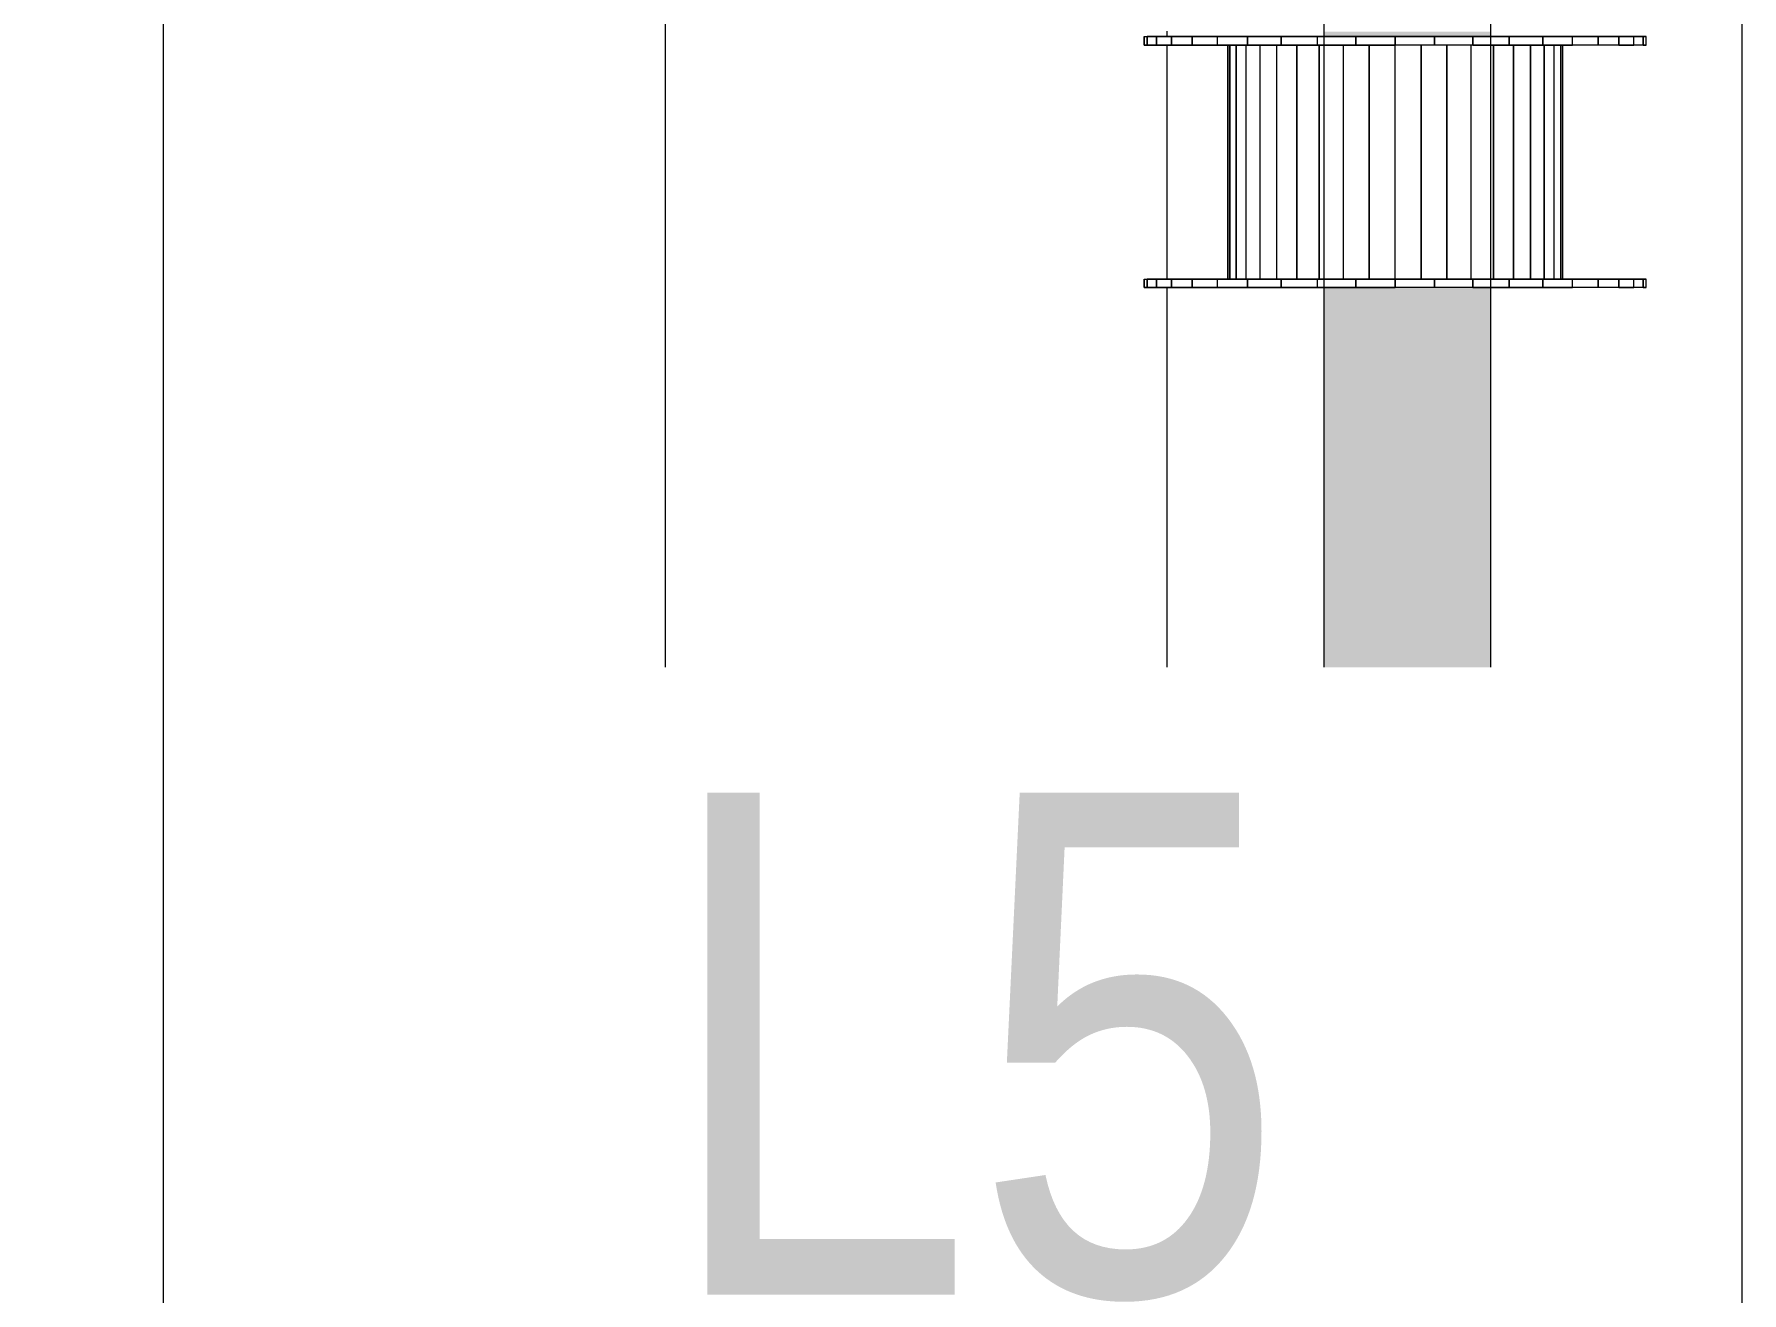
# Model space of a CAD drawing. Header units: centimetres. Extents: x -1762 to 3746, y -261 to 6534.
# Drawn here: x -1446 to -1343.9, y 5644.5 to 5719.7 of the extents above; entities that cross this region are included whole.
import ezdxf

# ---------------------------------------------------------------- set-up
doc = ezdxf.new("R2010")
doc.units = ezdxf.units.CM
doc.linetypes.add('Hidden', pattern=[0.714375, 0.47625, -0.238125])
for name, color, linetype, lineweight in [('A-CLNG-PATT', 7, 'Continuous', 9), ('A-DETL-HDLN', 7, 'Hidden', 9), ('A-WALL', 7, 'Continuous', 9), ('A-WALL-PATT', 7, 'Continuous', 35), ('E-LITE-EQPM', 7, 'Continuous', 9), ('E-LITE-EQPM-IDEN', 7, 'Continuous', 18), ('I-WALL', 7, 'Continuous', 9)]:
    doc.layers.add(name, color=color, linetype=linetype, lineweight=lineweight)
doc.layers.add('G-IMPT', color=7, linetype='Continuous', lineweight=9, true_color=0x007f7f)
doc.styles.add('Arial', font='arial.ttf', dxfattribs={"width": 0.8, "height": 30})

# ---------------------------------------------------------------- blocks, each defined once
blk = doc.blocks.new('PQ_RVR_ARQ-01_ZZ_ZZ_MO_T_A_rvt-1-Planta bodega almacenamiento congelados')
at = {"layer": 'A-CLNG-PATT', "lineweight": 18, "true_color": 0xd4d4d4}
h = blk.add_hatch(dxfattribs=at)
h.set_pattern_fill('FP_7', color=254, style=0, pattern_type=2)
h.set_pattern_definition([(90, (301.69, 3661.417), (-30, 2e-15), [])])
h.paths.add_polyline_path([(-1368.94, 5468.89), (-1368.94, 5603.36), (-1373.94, 5603.36), (-1373.94, 5613.36), (-1368.94, 5613.36), (-1368.94, 5649.28), (-1372.36, 5641.42), (-1382.26, 5641.42), (-1382.26, 5640.42), (-1384.19, 5640.42), (-1384.19, 5641.42), (-1384.63, 5641.42), (-1384.63, 5641.71), (-1372.55, 5641.71), (-1369.24, 5649.34), (-1369.27, 5668.24), (-1372.55, 5675.8), (-1380.01, 5675.8), (-1379.93, 5675.57), (-1376.84, 5675.55), (-1376.46, 5675.07), (-1376.37, 5672.01), (-1376.33, 5672.01), (-1376.22, 5670.51), (-1376.11, 5670.51), (-1376.11, 5669.76), (-1374.18, 5669.76), (-1374.29, 5647.76), (-1376.33, 5647.76), (-1376.43, 5647.36), (-1376.46, 5647.36), (-1376.46, 5642.47), (-1376.96, 5641.97), (-1380.01, 5641.96), (-1380.12, 5641.73), (-1386.44, 5641.73), (-1386.44, 5641.96), (-1409.91, 5641.98), (-1410.28, 5642.47), (-1410.28, 5675.07), (-1409.78, 5675.57), (-1386.44, 5675.57), (-1386.44, 5675.8), (-1384.63, 5675.8), (-1384.63, 5676.1), (-1384.19, 5676.1), (-1384.19, 5677.1), (-1382.26, 5677.1), (-1382.26, 5676.1), (-1372.36, 5676.1), (-1368.94, 5668.24), (-1368.94, 5704.56), (-1379.67, 5704.56), (-1379.67, 5705.06), (-1374.67, 5705.06), (-1374.67, 5719.06), (-1379.67, 5719.06), (-1379.67, 5719.56), (-1368.94, 5719.56), (-1368.94, 5719.86), (-1393.79, 5719.96), (-1394.45, 5720.32), (-1394.86, 5720.8), (-1395.07, 5721.24), (-1395.17, 5721.86), (-1395.07, 5826.48), (-1394.71, 5827.13), (-1394.23, 5827.55), (-1393.73, 5827.78), (-1393.17, 5827.86), (-1368.94, 5827.86), (-1368.94, 5851.59), (-1373.94, 5851.59), (-1373.94, 5861.59), (-1368.94, 5861.59), (-1368.94, 5898.38), (-1399.64, 5898.38), (-1399.64, 5893.38), (-1409.64, 5893.38), (-1409.64, 5898.38), (-1446.03, 5898.38), (-1446.03, 5468.89)])
at = {"layer": 'A-WALL-PATT', "lineweight": 9, "true_color": 0xdddddd}
h = blk.add_hatch(color=254, dxfattribs=at)
h.paths.add_polyline_path([(-1358.94, 5463.89), (-1358.94, 5704.56), (-1368.94, 5704.56), (-1368.94, 5463.89)])
h.paths.add_polyline_path([(-1359.92, 5719.56), (-1358.94, 5719.56), (-1358.94, 5719.86), (-1368.94, 5719.86), (-1368.94, 5719.56), (-1360.04, 5719.56)])
h.paths.add_polyline_path([(-1360.25, 5827.86), (-1358.94, 5827.86), (-1358.94, 5908.38), (-1368.94, 5908.38), (-1368.94, 5827.86), (-1360.95, 5827.86)])
at = {"layer": 'A-WALL', "color": 253, "true_color": 0xaaaaaa}
blk.add_line((-1343.94, 5872.73), (-1343.94, 5473.89), dxfattribs=at)
at = {"layer": 'I-WALL', "color": 253, "lineweight": 18, "true_color": 0xaaaaaa}
for p, q in [((-1368.94, 5908.38), (-1368.94, 5463.89)), ((-1358.94, 5463.89), (-1358.94, 5882.73))]:
    blk.add_line(p, q, dxfattribs=at)
blk = doc.blocks.new('EQ-05-007 - EQ-05-007_dwg_Agrupar_310-1548999-Planta bodega almacenamiento congelados')
at = {"layer": 'A-DETL-HDLN'}
for p, q in [((15.68, 123.3), (15.5, 123.3)), ((15.5, 123.3), (15.68, 123.3)), ((15.5, 123.3), (15.5, 122.8)), ((15.68, 122.8), (15.5, 122.8)), ((15.68, 122.8), (15.5, 122.8)), ((15.68, 123.3), (16.23, 123.3)), ((15.68, 123.3), (15.68, 122.8)), ((15.68, 122.8), (16.23, 122.8)), ((16.23, 123.3), (17.13, 123.3)), ((16.23, 123.3), (16.23, 122.8)), ((16.23, 122.8), (17.13, 122.8)), ((17.13, 123.3), (18.36, 123.3)), ((17.13, 123.3), (17.13, 122.8)), ((17.13, 122.8), (18.36, 122.8)), ((18.36, 123.3), (19.89, 123.3)), ((18.36, 123.3), (18.36, 122.8)), ((18.36, 122.8), (19.89, 122.8)), ((19.89, 123.3), (21.68, 123.3)), ((19.89, 123.3), (19.89, 122.8)), ((19.89, 122.8), (21.68, 122.8)), ((20.5, 108.8), (20.5, 122.8)), ((20.62, 108.8), (20.62, 122.8)), ((20.99, 122.8), (20.99, 108.8)), ((21.59, 122.8), (21.59, 108.8)), ((21.68, 123.3), (23.69, 123.3)), ((21.68, 123.3), (21.68, 122.8)), ((21.68, 122.8), (23.69, 122.8)), ((22.41, 122.8), (22.41, 108.8)), ((23.43, 108.8), (23.43, 122.8)), ((23.69, 123.3), (25.86, 123.3)), ((23.69, 123.3), (23.69, 122.8)), ((23.69, 122.8), (25.86, 122.8)), ((24.62, 122.8), (24.62, 108.8)), ((25.86, 123.3), (28.15, 123.3)), ((25.86, 123.3), (25.86, 122.8)), ((25.86, 122.8), (28.15, 122.8)), ((25.96, 122.8), (25.96, 108.8)), ((27.41, 122.8), (27.41, 108.8)), ((28.15, 123.3), (30.5, 123.3)), ((28.15, 123.3), (28.15, 122.8)), ((28.15, 122.8), (30.5, 122.8)), ((28.94, 122.8), (28.94, 108.8)), ((32.85, 123.3), (30.5, 123.3)), ((30.5, 123.3), (30.5, 122.8)), ((30.5, 122.8), (32.85, 122.8)), ((30.5, 122.8), (30.5, 108.8)), ((32.06, 122.8), (32.06, 108.8)), ((35.14, 123.3), (32.85, 123.3)), ((32.85, 123.3), (32.85, 122.8)), ((32.85, 122.8), (35.14, 122.8)), ((33.59, 122.8), (33.59, 108.8)), ((35.04, 122.8), (35.04, 108.8)), ((37.31, 123.3), (35.14, 123.3)), ((35.14, 123.3), (35.14, 122.8)), ((35.14, 122.8), (37.31, 122.8)), ((36.38, 122.8), (36.38, 108.8)), ((39.32, 123.3), (37.31, 123.3)), ((37.31, 123.3), (37.31, 122.8)), ((37.31, 122.8), (39.32, 122.8)), ((37.57, 122.8), (37.57, 108.8)), ((38.59, 108.8), (38.59, 122.8)), ((41.11, 123.3), (39.32, 123.3)), ((39.32, 123.3), (39.32, 122.8)), ((39.32, 122.8), (41.11, 122.8)), ((39.41, 122.8), (39.41, 108.8)), ((40.01, 122.8), (40.01, 108.8)), ((40.38, 122.8), (40.38, 108.8)), ((40.5, 108.8), (40.5, 122.8)), ((42.64, 123.3), (41.11, 123.3)), ((41.11, 123.3), (41.11, 122.8)), ((41.11, 122.8), (42.64, 122.8)), ((43.87, 123.3), (42.64, 123.3)), ((42.64, 123.3), (42.64, 122.8)), ((42.64, 122.8), (43.87, 122.8)), ((43.87, 123.3), (44.77, 123.3)), ((43.87, 123.3), (43.87, 122.8)), ((43.87, 122.8), (44.77, 122.8)), ((45.32, 123.3), (44.77, 123.3)), ((44.77, 123.3), (44.77, 122.8)), ((44.77, 122.8), (45.32, 122.8)), ((45.5, 123.3), (45.32, 123.3)), ((45.32, 123.3), (45.32, 122.8)), ((45.5, 122.8), (45.32, 122.8)), ((45.5, 123.3), (45.5, 122.8)), ((15.68, 108.8), (15.5, 108.8)), ((15.5, 108.8), (15.68, 108.8)), ((15.5, 108.8), (15.5, 108.3)), ((15.68, 108.3), (15.5, 108.3)), ((15.68, 108.3), (15.5, 108.3)), ((15.68, 108.8), (16.23, 108.8)), ((15.68, 108.8), (15.68, 108.3)), ((15.68, 108.3), (16.23, 108.3)), ((16.23, 108.8), (17.13, 108.8)), ((16.23, 108.8), (16.23, 108.3)), ((16.23, 108.3), (17.13, 108.3)), ((17.13, 108.8), (18.36, 108.8)), ((17.13, 108.8), (17.13, 108.3)), ((17.13, 108.3), (18.36, 108.3)), ((18.36, 108.8), (19.89, 108.8)), ((18.36, 108.8), (18.36, 108.3)), ((18.36, 108.3), (19.89, 108.3)), ((19.89, 108.8), (21.68, 108.8)), ((19.89, 108.8), (19.89, 108.3)), ((19.89, 108.3), (21.68, 108.3)), ((21.68, 108.8), (23.69, 108.8)), ((21.68, 108.8), (21.68, 108.3)), ((21.68, 108.3), (23.69, 108.3)), ((23.69, 108.8), (25.86, 108.8)), ((23.69, 108.8), (23.69, 108.3)), ((23.69, 108.3), (25.86, 108.3)), ((25.86, 108.8), (28.15, 108.8)), ((25.86, 108.8), (25.86, 108.3)), ((25.86, 108.3), (28.15, 108.3)), ((28.15, 108.8), (30.5, 108.8)), ((28.15, 108.8), (28.15, 108.3)), ((28.15, 108.3), (30.5, 108.3)), ((32.85, 108.8), (30.5, 108.8)), ((30.5, 108.8), (30.5, 108.3)), ((30.5, 108.3), (32.85, 108.3)), ((35.14, 108.8), (32.85, 108.8)), ((32.85, 108.8), (32.85, 108.3)), ((32.85, 108.3), (35.14, 108.3)), ((37.31, 108.8), (35.14, 108.8)), ((35.14, 108.8), (35.14, 108.3)), ((35.14, 108.3), (37.31, 108.3)), ((39.32, 108.8), (37.31, 108.8)), ((37.31, 108.8), (37.31, 108.3)), ((37.31, 108.3), (39.32, 108.3)), ((41.11, 108.8), (39.32, 108.8)), ((39.32, 108.8), (39.32, 108.3)), ((39.32, 108.3), (41.11, 108.3)), ((42.64, 108.8), (41.11, 108.8)), ((41.11, 108.8), (41.11, 108.3)), ((41.11, 108.3), (42.64, 108.3)), ((43.87, 108.8), (42.64, 108.8)), ((42.64, 108.8), (42.64, 108.3)), ((42.64, 108.3), (43.87, 108.3)), ((44.77, 108.8), (43.87, 108.8)), ((43.87, 108.8), (43.87, 108.3)), ((43.87, 108.3), (44.77, 108.3)), ((45.32, 108.8), (44.77, 108.8)), ((44.77, 108.8), (44.77, 108.3)), ((44.77, 108.3), (45.32, 108.3)), ((45.5, 108.8), (45.32, 108.8)), ((45.32, 108.8), (45.32, 108.3)), ((45.5, 108.3), (45.32, 108.3)), ((45.5, 108.8), (45.5, 108.3))]:
    blk.add_line(p, q, dxfattribs=at)
at = {"layer": 'G-IMPT'}
for p, q in [((15.68, 123.3), (15.5, 123.3)), ((15.5, 123.3), (15.68, 123.3)), ((15.5, 123.3), (15.5, 122.8)), ((15.5, 123.3), (15.68, 123.3)), ((15.5, 123.3), (15.5, 122.8)), ((15.68, 122.8), (15.5, 122.8)), ((15.68, 122.8), (15.5, 122.8)), ((15.68, 122.8), (15.5, 122.8)), ((15.68, 123.3), (16.23, 123.3)), ((15.68, 123.3), (15.68, 122.8)), ((15.68, 123.3), (16.23, 123.3)), ((15.68, 122.8), (15.68, 123.3)), ((15.68, 123.3), (16.23, 123.3)), ((15.68, 122.8), (16.23, 122.8)), ((16.23, 122.8), (15.68, 122.8)), ((16.23, 122.8), (15.68, 122.8)), ((16.23, 123.3), (17.13, 123.3)), ((16.23, 123.3), (16.23, 122.8)), ((16.23, 123.3), (17.13, 123.3)), ((16.23, 122.8), (17.13, 122.8)), ((17.13, 122.8), (16.23, 122.8)), ((17.13, 123.3), (18.36, 123.3)), ((17.13, 123.3), (17.13, 122.8)), ((17.13, 122.8), (18.36, 122.8)), ((18.36, 123.3), (19.89, 123.3)), ((18.36, 123.3), (18.36, 122.8)), ((18.36, 122.8), (19.89, 122.8)), ((19.89, 123.3), (21.68, 123.3)), ((19.89, 123.3), (19.89, 122.8)), ((19.89, 122.8), (21.68, 122.8)), ((20.5, 108.8), (20.5, 122.8)), ((20.5, 122.8), (20.5, 108.8)), ((20.5, 122.8), (20.5, 108.8)), ((20.62, 108.8), (20.62, 122.8)), ((20.62, 108.8), (20.62, 122.8)), ((20.62, 108.8), (20.62, 122.8)), ((20.99, 122.8), (20.99, 108.8)), ((20.99, 122.8), (20.99, 108.8)), ((20.99, 122.8), (20.99, 108.8)), ((21.59, 122.8), (21.59, 108.8)), ((21.59, 108.8), (21.59, 122.8)), ((21.59, 122.8), (21.59, 108.8)), ((21.68, 123.3), (23.69, 123.3)), ((21.68, 123.3), (21.68, 122.8)), ((21.68, 122.8), (23.69, 122.8)), ((22.41, 122.8), (22.41, 108.8)), ((22.41, 108.8), (22.41, 122.8)), ((22.41, 108.8), (22.41, 122.8)), ((23.43, 108.8), (23.43, 122.8)), ((23.43, 122.8), (23.43, 108.8)), ((23.43, 122.8), (23.43, 108.8)), ((23.69, 123.3), (25.86, 123.3)), ((23.69, 123.3), (23.69, 122.8)), ((23.69, 122.8), (25.86, 122.8)), ((24.62, 122.8), (24.62, 108.8)), ((24.62, 108.8), (24.62, 122.8)), ((24.62, 108.8), (24.62, 122.8)), ((25.86, 123.3), (28.15, 123.3)), ((25.86, 123.3), (25.86, 122.8)), ((25.86, 122.8), (28.15, 122.8)), ((25.96, 122.8), (25.96, 108.8)), ((25.96, 122.8), (25.96, 108.8)), ((25.96, 122.8), (25.96, 108.8)), ((27.41, 122.8), (27.41, 108.8)), ((27.41, 108.8), (27.41, 122.8)), ((27.41, 122.8), (27.41, 108.8)), ((28.15, 123.3), (30.5, 123.3)), ((28.15, 123.3), (28.15, 122.8)), ((28.15, 122.8), (30.5, 122.8)), ((28.94, 122.8), (28.94, 108.8)), ((28.94, 108.8), (28.94, 122.8)), ((28.94, 108.8), (28.94, 122.8)), ((32.85, 123.3), (30.5, 123.3)), ((30.5, 123.3), (30.5, 122.8)), ((30.5, 122.8), (32.85, 122.8)), ((30.5, 122.8), (30.5, 108.8)), ((30.5, 122.8), (30.5, 108.8)), ((30.5, 122.8), (30.5, 108.8)), ((32.06, 122.8), (32.06, 108.8)), ((32.06, 108.8), (32.06, 122.8)), ((32.06, 108.8), (32.06, 122.8)), ((35.14, 123.3), (32.85, 123.3)), ((32.85, 123.3), (32.85, 122.8)), ((32.85, 122.8), (35.14, 122.8)), ((33.59, 122.8), (33.59, 108.8)), ((33.59, 122.8), (33.59, 108.8)), ((33.59, 122.8), (33.59, 108.8)), ((35.04, 122.8), (35.04, 108.8)), ((35.04, 108.8), (35.04, 122.8)), ((35.04, 122.8), (35.04, 108.8)), ((37.31, 123.3), (35.14, 123.3)), ((35.14, 123.3), (35.14, 122.8)), ((35.14, 122.8), (37.31, 122.8)), ((36.38, 122.8), (36.38, 108.8)), ((36.38, 108.8), (36.38, 122.8)), ((36.38, 108.8), (36.38, 122.8)), ((39.32, 123.3), (37.31, 123.3)), ((37.31, 123.3), (37.31, 122.8)), ((37.31, 122.8), (39.32, 122.8)), ((37.57, 122.8), (37.57, 108.8)), ((37.57, 122.8), (37.57, 108.8)), ((37.57, 122.8), (37.57, 108.8)), ((38.59, 108.8), (38.59, 122.8)), ((38.59, 108.8), (38.59, 122.8)), ((38.59, 108.8), (38.59, 122.8)), ((41.11, 123.3), (39.32, 123.3)), ((39.32, 123.3), (39.32, 122.8)), ((39.32, 122.8), (41.11, 122.8)), ((39.41, 122.8), (39.41, 108.8)), ((39.41, 122.8), (39.41, 108.8)), ((39.41, 122.8), (39.41, 108.8)), ((40.01, 122.8), (40.01, 108.8)), ((40.01, 108.8), (40.01, 122.8)), ((40.01, 108.8), (40.01, 122.8)), ((40.38, 122.8), (40.38, 108.8)), ((40.38, 108.8), (40.38, 122.8)), ((40.38, 122.8), (40.38, 108.8)), ((40.5, 108.8), (40.5, 122.8)), ((42.64, 123.3), (41.11, 123.3)), ((41.11, 123.3), (41.11, 122.8)), ((41.11, 122.8), (42.64, 122.8)), ((43.87, 123.3), (42.64, 123.3)), ((42.64, 123.3), (42.64, 122.8)), ((42.64, 122.8), (43.87, 122.8)), ((43.87, 123.3), (44.77, 123.3)), ((43.87, 123.3), (43.87, 122.8)), ((43.87, 123.3), (44.77, 123.3)), ((43.87, 122.8), (44.77, 122.8)), ((44.77, 122.8), (43.87, 122.8)), ((45.32, 123.3), (44.77, 123.3)), ((44.77, 123.3), (44.77, 122.8)), ((44.77, 123.3), (45.32, 123.3)), ((44.77, 123.3), (45.32, 123.3)), ((44.77, 122.8), (45.32, 122.8)), ((45.32, 122.8), (44.77, 122.8)), ((45.32, 122.8), (44.77, 122.8)), ((45.5, 123.3), (45.32, 123.3)), ((45.32, 123.3), (45.32, 122.8)), ((45.32, 123.3), (45.5, 123.3)), ((45.5, 122.8), (45.32, 122.8)), ((45.5, 123.3), (45.5, 122.8)), ((45.5, 122.8), (45.5, 123.3)), ((15.68, 108.8), (15.5, 108.8)), ((15.5, 108.8), (15.68, 108.8)), ((15.5, 108.8), (15.5, 108.3)), ((15.5, 108.8), (15.68, 108.8)), ((15.5, 108.8), (15.5, 108.3)), ((15.68, 108.3), (15.5, 108.3)), ((15.68, 108.3), (15.5, 108.3)), ((15.68, 108.3), (15.5, 108.3)), ((15.68, 108.8), (16.23, 108.8)), ((15.68, 108.8), (15.68, 108.3)), ((15.68, 108.8), (16.23, 108.8)), ((15.68, 108.3), (15.68, 108.8)), ((15.68, 108.8), (16.23, 108.8)), ((15.68, 108.3), (16.23, 108.3)), ((16.23, 108.3), (15.68, 108.3)), ((16.23, 108.3), (15.68, 108.3)), ((16.23, 108.8), (17.13, 108.8)), ((16.23, 108.8), (16.23, 108.3)), ((16.23, 108.8), (17.13, 108.8)), ((16.23, 108.3), (17.13, 108.3)), ((17.13, 108.3), (16.23, 108.3)), ((17.13, 108.8), (18.36, 108.8)), ((17.13, 108.8), (17.13, 108.3)), ((17.13, 108.3), (18.36, 108.3)), ((18.36, 108.8), (19.89, 108.8)), ((18.36, 108.8), (18.36, 108.3)), ((18.36, 108.3), (19.89, 108.3)), ((19.89, 108.8), (21.68, 108.8)), ((19.89, 108.8), (19.89, 108.3)), ((19.89, 108.3), (21.68, 108.3)), ((21.68, 108.8), (23.69, 108.8)), ((21.68, 108.8), (21.68, 108.3)), ((21.68, 108.3), (23.69, 108.3)), ((23.69, 108.8), (25.86, 108.8)), ((23.69, 108.8), (23.69, 108.3)), ((23.69, 108.3), (25.86, 108.3)), ((25.86, 108.8), (28.15, 108.8)), ((25.86, 108.8), (25.86, 108.3)), ((25.86, 108.3), (28.15, 108.3)), ((28.15, 108.8), (30.5, 108.8)), ((28.15, 108.8), (28.15, 108.3)), ((28.15, 108.3), (30.5, 108.3)), ((32.85, 108.8), (30.5, 108.8)), ((30.5, 108.8), (30.5, 108.3)), ((30.5, 108.3), (32.85, 108.3)), ((35.14, 108.8), (32.85, 108.8)), ((32.85, 108.8), (32.85, 108.3)), ((32.85, 108.3), (35.14, 108.3)), ((37.31, 108.8), (35.14, 108.8)), ((35.14, 108.8), (35.14, 108.3)), ((35.14, 108.3), (37.31, 108.3)), ((39.32, 108.8), (37.31, 108.8)), ((37.31, 108.8), (37.31, 108.3)), ((37.31, 108.3), (39.32, 108.3)), ((41.11, 108.8), (39.32, 108.8)), ((39.32, 108.8), (39.32, 108.3)), ((39.32, 108.3), (41.11, 108.3)), ((42.64, 108.8), (41.11, 108.8)), ((41.11, 108.8), (41.11, 108.3)), ((41.11, 108.3), (42.64, 108.3)), ((43.87, 108.8), (42.64, 108.8)), ((42.64, 108.8), (42.64, 108.3)), ((42.64, 108.3), (43.87, 108.3)), ((44.77, 108.8), (43.87, 108.8)), ((43.87, 108.8), (43.87, 108.3)), ((43.87, 108.8), (44.77, 108.8)), ((43.87, 108.3), (44.77, 108.3)), ((44.77, 108.3), (43.87, 108.3)), ((45.32, 108.8), (44.77, 108.8)), ((44.77, 108.8), (44.77, 108.3)), ((44.77, 108.8), (45.32, 108.8)), ((44.77, 108.8), (45.32, 108.8)), ((44.77, 108.3), (45.32, 108.3)), ((45.32, 108.3), (44.77, 108.3)), ((45.32, 108.3), (44.77, 108.3)), ((45.5, 108.8), (45.32, 108.8)), ((45.32, 108.8), (45.32, 108.3)), ((45.32, 108.8), (45.5, 108.8)), ((45.5, 108.3), (45.32, 108.3)), ((45.5, 108.8), (45.5, 108.3)), ((45.5, 108.3), (45.5, 108.8))]:
    blk.add_line(p, q, dxfattribs=at)
at = {"layer": 'G-IMPT', "flags": 128}
for points in [[(15.68, 123.3), (15.5, 123.3), (15.5, 122.8), (15.68, 122.8)], [(40.5, 108.8), (40.5, 122.8)], [(15.68, 108.8), (15.5, 108.8), (15.5, 108.3), (15.68, 108.3)]]:
    blk.add_lwpolyline(points, close=True, dxfattribs=at)
for points in [[(17.13, 123.3), (16.23, 123.3), (16.23, 122.8)], [(16.23, 123.3), (16.23, 122.8), (17.13, 122.8)], [(17.13, 123.3), (18.36, 123.3), (19.89, 123.3)], [(43.87, 123.3), (42.64, 123.3), (41.11, 123.3), (41.11, 122.8), (39.32, 122.8), (39.32, 123.3), (39.32, 122.8), (37.31, 122.8), (37.31, 123.3), (35.14, 123.3), (35.14, 122.8), (32.85, 122.8), (32.85, 123.3), (32.85, 122.8), (30.5, 122.8), (30.5, 123.3), (30.5, 122.8), (28.15, 122.8), (28.15, 123.3), (28.15, 122.8), (25.86, 122.8), (25.86, 123.3), (23.69, 123.3), (21.68, 123.3), (19.89, 123.3), (19.89, 122.8), (18.36, 122.8), (18.36, 123.3), (18.36, 122.8), (17.13, 122.8), (17.13, 123.3)], [(17.13, 122.8), (17.13, 123.3), (18.36, 123.3), (19.89, 123.3), (19.89, 122.8), (21.68, 122.8), (21.68, 123.3), (21.68, 122.8), (23.69, 122.8), (23.69, 123.3), (23.69, 122.8), (25.86, 122.8), (25.86, 123.3), (28.15, 123.3), (30.5, 123.3), (32.85, 123.3), (35.14, 123.3), (35.14, 122.8), (37.31, 122.8), (37.31, 123.3), (39.32, 123.3), (41.11, 123.3), (41.11, 122.8), (42.64, 122.8), (42.64, 123.3), (42.64, 122.8), (43.87, 122.8), (43.87, 123.3), (43.87, 122.8)], [(43.87, 122.8), (42.64, 122.8), (41.11, 122.8), (39.32, 122.8), (37.31, 122.8), (35.14, 122.8), (32.85, 122.8), (30.5, 122.8), (28.15, 122.8), (25.86, 122.8), (23.69, 122.8), (21.68, 122.8), (19.89, 122.8), (18.36, 122.8), (17.13, 122.8)], [(19.89, 123.3), (21.68, 123.3), (23.69, 123.3), (25.86, 123.3), (28.15, 123.3), (30.5, 123.3), (32.85, 123.3), (35.14, 123.3), (37.31, 123.3), (39.32, 123.3), (41.11, 123.3)], [(41.11, 123.3), (42.64, 123.3), (43.87, 123.3)], [(44.77, 122.8), (44.77, 123.3), (43.87, 123.3)], [(43.87, 122.8), (44.77, 122.8), (44.77, 123.3)], [(45.5, 122.8), (45.32, 122.8), (45.32, 123.3), (45.32, 122.8)], [(45.32, 123.3), (45.5, 123.3), (45.5, 122.8), (45.32, 122.8)], [(17.13, 108.8), (16.23, 108.8), (16.23, 108.3)], [(16.23, 108.8), (16.23, 108.3), (17.13, 108.3)], [(17.13, 108.8), (18.36, 108.8), (19.89, 108.8)], [(43.87, 108.8), (42.64, 108.8), (41.11, 108.8), (41.11, 108.3), (39.32, 108.3), (39.32, 108.8), (39.32, 108.3), (37.31, 108.3), (37.31, 108.8), (35.14, 108.8), (35.14, 108.3), (32.85, 108.3), (32.85, 108.8), (32.85, 108.3), (30.5, 108.3), (30.5, 108.8), (30.5, 108.3), (28.15, 108.3), (28.15, 108.8), (28.15, 108.3), (25.86, 108.3), (25.86, 108.8), (23.69, 108.8), (21.68, 108.8), (19.89, 108.8), (19.89, 108.3), (18.36, 108.3), (18.36, 108.8), (18.36, 108.3), (17.13, 108.3), (17.13, 108.8)], [(17.13, 108.3), (17.13, 108.8), (18.36, 108.8), (19.89, 108.8), (19.89, 108.3), (21.68, 108.3), (21.68, 108.8), (21.68, 108.3), (23.69, 108.3), (23.69, 108.8), (23.69, 108.3), (25.86, 108.3), (25.86, 108.8), (28.15, 108.8), (30.5, 108.8), (32.85, 108.8), (35.14, 108.8), (35.14, 108.3), (37.31, 108.3), (37.31, 108.8), (39.32, 108.8), (41.11, 108.8), (41.11, 108.3), (42.64, 108.3), (42.64, 108.8), (42.64, 108.3), (43.87, 108.3), (43.87, 108.8), (43.87, 108.3)], [(43.87, 108.3), (42.64, 108.3), (41.11, 108.3), (39.32, 108.3), (37.31, 108.3), (35.14, 108.3), (32.85, 108.3), (30.5, 108.3), (28.15, 108.3), (25.86, 108.3), (23.69, 108.3), (21.68, 108.3), (19.89, 108.3), (18.36, 108.3), (17.13, 108.3)], [(19.89, 108.8), (21.68, 108.8), (23.69, 108.8), (25.86, 108.8), (28.15, 108.8), (30.5, 108.8), (32.85, 108.8), (35.14, 108.8), (37.31, 108.8), (39.32, 108.8), (41.11, 108.8)], [(41.11, 108.8), (42.64, 108.8), (43.87, 108.8)], [(44.77, 108.3), (44.77, 108.8), (43.87, 108.8)], [(43.87, 108.3), (44.77, 108.3), (44.77, 108.8)], [(45.5, 108.3), (45.32, 108.3), (45.32, 108.8), (45.32, 108.3)], [(45.32, 108.8), (45.5, 108.8), (45.5, 108.3), (45.32, 108.3)]]:
    blk.add_lwpolyline(points, dxfattribs=at)
blk = doc.blocks.new('EQ-05-007 - EQ-05-007_dwg_011_ENZUNCHADOR_dwg-1549000-Planta bodega almacenamiento congelados')
blk.add_blockref('EQ-05-007 - EQ-05-007_dwg_Agrupar_310-1548999-Planta bodega almacenamiento congelados', (0, 0))
blk = doc.blocks.new('EQ-05-007 - EQ-05-007_dwg-1548992-Planta bodega almacenamiento congelados')
blk.add_blockref('EQ-05-007 - EQ-05-007_dwg_011_ENZUNCHADOR_dwg-1549000-Planta bodega almacenamiento congelados', (0, 0))
blk = doc.blocks.new('EQ-05-007 - EQ-05-007-1549005-Planta bodega almacenamiento congelados')
blk.add_blockref('EQ-05-007 - EQ-05-007_dwg-1548992-Planta bodega almacenamiento congelados', (0, 0))
blk = doc.blocks.new('PROLIT_V_3_AS_206W - Standart-1740429-Planta bodega almacenamiento congelados')
at = {"layer": 'A-DETL-HDLN', "color": 30, "linetype": 'Continuous', "lineweight": 25, "true_color": 0xff8000}
for p, q in [((-1377.1, 5672.01), (-1377.12, 5672.01)), ((-1376.32, 5672.01), (-1376.33, 5672.01)), ((-1378.76, 5669.76), (-1378.78, 5669.76)), ((-1374.18, 5669.76), (-1374.2, 5669.76)), ((-1378.78, 5647.76), (-1378.76, 5647.76)), ((-1374.2, 5647.76), (-1374.18, 5647.76)), ((-1377.12, 5647.36), (-1377.1, 5647.36)), ((-1376.33, 5647.36), (-1376.32, 5647.36))]:
    blk.add_line(p, q, dxfattribs=at)
at = {"layer": 'E-LITE-EQPM', "color": 30, "lineweight": 25, "true_color": 0xff8000}
for p, q in [((-1384.19, 5677.1), (-1383.38, 5677.1)), ((-1384.19, 5677.1), (-1384.19, 5676.1)), ((-1383.38, 5677.1), (-1382.41, 5677.1)), ((-1383.38, 5677.1), (-1383.38, 5676.1)), ((-1382.41, 5677.1), (-1382.26, 5677.1)), ((-1382.41, 5677.1), (-1382.41, 5676.1)), ((-1382.26, 5677.1), (-1382.26, 5676.1)), ((-1383.4, 5676.1), (-1384.87, 5676.1)), ((-1384.63, 5676.1), (-1384.87, 5676.1)), ((-1384.87, 5676.1), (-1384.87, 5675.8)), ((-1384.87, 5675.8), (-1384.87, 5676.1)), ((-1383.4, 5676.1), (-1383.4, 5675.8)), ((-1383.4, 5675.8), (-1383.4, 5676.1)), ((-1372.36, 5676.1), (-1383.4, 5676.1)), ((-1368.94, 5668.24), (-1372.36, 5676.1)), ((-1410.28, 5675.07), (-1410.28, 5642.47)), ((-1386.22, 5675.57), (-1409.78, 5675.57)), ((-1386.44, 5675.8), (-1385.91, 5675.8)), ((-1386.44, 5675.8), (-1386.44, 5675.57)), ((-1385.91, 5675.02), (-1386.22, 5675.02)), ((-1381.15, 5675.8), (-1385.91, 5675.8)), ((-1385.91, 5675.8), (-1385.91, 5675.02)), ((-1385.91, 5675.02), (-1380.54, 5675.02)), ((-1381.15, 5675.8), (-1372.55, 5675.8)), ((-1380.54, 5675.8), (-1380.54, 5675.02)), ((-1380.3, 5675.02), (-1380.54, 5675.02)), ((-1376.96, 5675.57), (-1380.3, 5675.57)), ((-1380.01, 5675.57), (-1380.01, 5675.8)), ((-1376.46, 5672.01), (-1376.46, 5675.07)), ((-1372.55, 5675.8), (-1369.24, 5668.18)), ((-1379.78, 5673.64), (-1406.97, 5673.64)), ((-1407.97, 5672.64), (-1407.97, 5645.17)), ((-1378.78, 5669.76), (-1378.78, 5672.64)), ((-1377.12, 5672.01), (-1377.12, 5670.51)), ((-1376.72, 5672.01), (-1377.12, 5672.01)), ((-1376.32, 5672.01), (-1376.72, 5672.01)), ((-1376.32, 5670.51), (-1376.32, 5672.01)), ((-1405.59, 5670.8), (-1405.32, 5670.8)), ((-1405.59, 5670.8), (-1405.59, 5669.59)), ((-1405.31, 5670.8), (-1405.31, 5669.59)), ((-1400.15, 5670.8), (-1405.31, 5670.8)), ((-1400.15, 5670.8), (-1387.29, 5670.8)), ((-1400.15, 5670.8), (-1400.15, 5669.59)), ((-1382.13, 5670.8), (-1387.29, 5670.8)), ((-1387.29, 5670.8), (-1387.29, 5669.59)), ((-1382.13, 5669.59), (-1382.13, 5670.8)), ((-1382.12, 5670.8), (-1381.85, 5670.8)), ((-1381.85, 5670.8), (-1381.85, 5669.59)), ((-1377.41, 5670.51), (-1377.41, 5669.76)), ((-1376.72, 5670.51), (-1377.41, 5670.51)), ((-1376.02, 5670.51), (-1376.72, 5670.51)), ((-1376.02, 5669.76), (-1376.02, 5670.51)), ((-1405.32, 5669.59), (-1405.59, 5669.59)), ((-1405.31, 5669.59), (-1400.15, 5669.59)), ((-1387.29, 5669.59), (-1400.15, 5669.59)), ((-1387.29, 5669.59), (-1382.13, 5669.59)), ((-1381.85, 5669.59), (-1382.12, 5669.59)), ((-1378.78, 5669.76), (-1378.78, 5647.76)), ((-1378.62, 5669.76), (-1378.78, 5669.76)), ((-1378.62, 5669.76), (-1374.33, 5669.76)), ((-1374.18, 5669.76), (-1374.33, 5669.76)), ((-1374.18, 5647.76), (-1374.18, 5669.76)), ((-1407.4, 5668.33), (-1407.13, 5668.33)), ((-1407.4, 5668.33), (-1407.4, 5666.99)), ((-1407.12, 5668.33), (-1407.12, 5666.99)), ((-1401.96, 5668.33), (-1407.12, 5668.33)), ((-1401.96, 5668.33), (-1384.71, 5668.33)), ((-1401.96, 5668.33), (-1401.96, 5666.99)), ((-1379.55, 5668.33), (-1384.71, 5668.33)), ((-1384.71, 5668.33), (-1384.71, 5666.99)), ((-1379.55, 5666.99), (-1379.55, 5668.33)), ((-1379.54, 5668.33), (-1379.27, 5668.33)), ((-1379.27, 5668.33), (-1379.27, 5666.99)), ((-1369.24, 5668.18), (-1369.24, 5649.34)), ((-1368.94, 5649.28), (-1368.94, 5668.24)), ((-1407.13, 5666.99), (-1407.4, 5666.99)), ((-1407.12, 5666.99), (-1401.96, 5666.99)), ((-1384.71, 5666.99), (-1401.96, 5666.99)), ((-1384.71, 5666.99), (-1379.55, 5666.99)), ((-1379.27, 5666.99), (-1379.54, 5666.99)), ((-1407.4, 5665.79), (-1407.13, 5665.79)), ((-1407.4, 5665.79), (-1407.4, 5664.45)), ((-1407.12, 5665.79), (-1407.12, 5664.45)), ((-1401.96, 5665.79), (-1407.12, 5665.79)), ((-1401.96, 5665.79), (-1384.71, 5665.79)), ((-1401.96, 5665.79), (-1401.96, 5664.45)), ((-1379.55, 5665.79), (-1384.71, 5665.79)), ((-1384.71, 5665.79), (-1384.71, 5664.45)), ((-1379.55, 5664.45), (-1379.55, 5665.79)), ((-1379.54, 5665.79), (-1379.27, 5665.79)), ((-1379.27, 5665.79), (-1379.27, 5664.45)), ((-1407.13, 5664.45), (-1407.4, 5664.45)), ((-1407.12, 5664.45), (-1401.96, 5664.45)), ((-1384.71, 5664.45), (-1401.96, 5664.45)), ((-1384.71, 5664.45), (-1379.55, 5664.45)), ((-1379.27, 5664.45), (-1379.54, 5664.45)), ((-1407.4, 5663.25), (-1407.13, 5663.25)), ((-1407.4, 5663.25), (-1407.4, 5661.9)), ((-1407.12, 5663.25), (-1407.12, 5661.9)), ((-1401.96, 5663.25), (-1407.12, 5663.25)), ((-1401.96, 5663.25), (-1384.71, 5663.25)), ((-1401.96, 5663.25), (-1401.96, 5661.9)), ((-1379.55, 5663.25), (-1384.71, 5663.25)), ((-1384.71, 5663.25), (-1384.71, 5661.9)), ((-1379.55, 5661.9), (-1379.55, 5663.25)), ((-1379.54, 5663.25), (-1379.27, 5663.25)), ((-1379.27, 5663.25), (-1379.27, 5661.9)), ((-1407.13, 5661.9), (-1407.4, 5661.9)), ((-1407.12, 5661.9), (-1401.96, 5661.9)), ((-1384.71, 5661.9), (-1401.96, 5661.9)), ((-1384.71, 5661.9), (-1379.55, 5661.9)), ((-1379.27, 5661.9), (-1379.54, 5661.9)), ((-1407.4, 5660.71), (-1407.13, 5660.71)), ((-1407.4, 5660.71), (-1407.4, 5659.37)), ((-1407.12, 5660.71), (-1407.12, 5659.37)), ((-1401.96, 5660.71), (-1407.12, 5660.71)), ((-1401.96, 5660.71), (-1384.71, 5660.71)), ((-1401.96, 5660.71), (-1401.96, 5659.37)), ((-1379.55, 5660.71), (-1384.71, 5660.71)), ((-1384.71, 5660.71), (-1384.71, 5659.37)), ((-1379.55, 5659.37), (-1379.55, 5660.71)), ((-1379.54, 5660.71), (-1379.27, 5660.71)), ((-1379.27, 5660.71), (-1379.27, 5659.37)), ((-1374.69, 5660.17), (-1378.29, 5660.17)), ((-1378.29, 5660.17), (-1378.29, 5656.57)), ((-1375.9, 5659.87), (-1376.14, 5659.87)), ((-1376.14, 5659.87), (-1376.14, 5658.99)), ((-1375.9, 5659.33), (-1375.9, 5659.87)), ((-1375.45, 5659.87), (-1375.67, 5659.87)), ((-1375.67, 5659.87), (-1375.67, 5659.33)), ((-1375.45, 5659.33), (-1375.45, 5659.87)), ((-1374.97, 5659.87), (-1375.22, 5659.87)), ((-1375.22, 5659.87), (-1375.22, 5659.33)), ((-1374.97, 5658.99), (-1374.97, 5659.87)), ((-1374.69, 5656.57), (-1374.69, 5660.17)), ((-1407.13, 5659.37), (-1407.4, 5659.37)), ((-1407.12, 5659.37), (-1401.96, 5659.37)), ((-1384.71, 5659.37), (-1401.96, 5659.37)), ((-1384.71, 5659.37), (-1379.55, 5659.37)), ((-1379.27, 5659.37), (-1379.54, 5659.37)), ((-1376.14, 5658.99), (-1374.97, 5658.99)), ((-1374.97, 5658.95), (-1376.14, 5658.52)), ((-1375.67, 5659.33), (-1375.9, 5659.33)), ((-1375.22, 5659.33), (-1375.45, 5659.33)), ((-1374.97, 5658.61), (-1374.97, 5658.95)), ((-1407.4, 5658.17), (-1407.13, 5658.17)), ((-1407.4, 5658.17), (-1407.4, 5656.83)), ((-1407.12, 5658.17), (-1407.12, 5656.83)), ((-1401.96, 5658.17), (-1407.12, 5658.17)), ((-1401.96, 5658.17), (-1384.71, 5658.17)), ((-1401.96, 5658.17), (-1401.96, 5656.83)), ((-1379.55, 5658.17), (-1384.71, 5658.17)), ((-1384.71, 5658.17), (-1384.71, 5656.83)), ((-1379.55, 5656.83), (-1379.55, 5658.17)), ((-1379.54, 5658.17), (-1379.27, 5658.17)), ((-1379.27, 5658.17), (-1379.27, 5656.83)), ((-1376.14, 5658.52), (-1376.14, 5658.21)), ((-1376.14, 5658.21), (-1374.97, 5657.78)), ((-1376.14, 5657.73), (-1376.14, 5656.86)), ((-1375.9, 5657.73), (-1376.14, 5657.73)), ((-1375.9, 5657.2), (-1375.9, 5657.73)), ((-1375.74, 5658.37), (-1375.45, 5658.48)), ((-1375.45, 5658.25), (-1375.74, 5658.37)), ((-1375.45, 5657.73), (-1375.67, 5657.73)), ((-1375.67, 5657.73), (-1375.67, 5657.2)), ((-1375.45, 5658.48), (-1375.45, 5658.25)), ((-1375.45, 5658.25), (-1375.45, 5658.48)), ((-1375.45, 5657.2), (-1375.45, 5657.73)), ((-1375.22, 5658.52), (-1374.97, 5658.61)), ((-1375.22, 5658.21), (-1375.22, 5658.52)), ((-1374.97, 5658.12), (-1375.22, 5658.21)), ((-1374.97, 5657.73), (-1375.22, 5657.73)), ((-1375.22, 5657.73), (-1375.22, 5657.2)), ((-1374.97, 5657.78), (-1374.97, 5658.12)), ((-1374.97, 5656.86), (-1374.97, 5657.73)), ((-1407.13, 5656.83), (-1407.4, 5656.83)), ((-1407.12, 5656.83), (-1401.96, 5656.83)), ((-1384.71, 5656.83), (-1401.96, 5656.83)), ((-1384.71, 5656.83), (-1379.55, 5656.83)), ((-1379.27, 5656.83), (-1379.54, 5656.83)), ((-1376.14, 5656.86), (-1374.97, 5656.86)), ((-1375.67, 5657.2), (-1375.9, 5657.2)), ((-1375.22, 5657.2), (-1375.45, 5657.2)), ((-1407.4, 5655.63), (-1407.13, 5655.63)), ((-1407.4, 5655.63), (-1407.4, 5654.28)), ((-1407.12, 5655.63), (-1407.12, 5654.28)), ((-1401.96, 5655.63), (-1407.12, 5655.63)), ((-1401.96, 5655.63), (-1384.71, 5655.63)), ((-1401.96, 5655.63), (-1401.96, 5654.28)), ((-1379.55, 5655.63), (-1384.71, 5655.63)), ((-1384.71, 5655.63), (-1384.71, 5654.28)), ((-1379.55, 5654.28), (-1379.55, 5655.63)), ((-1379.54, 5655.63), (-1379.27, 5655.63)), ((-1379.27, 5655.63), (-1379.27, 5654.28)), ((-1378.29, 5656.57), (-1374.69, 5656.57)), ((-1407.13, 5654.28), (-1407.4, 5654.28)), ((-1407.12, 5654.28), (-1401.96, 5654.28)), ((-1384.71, 5654.28), (-1401.96, 5654.28)), ((-1384.71, 5654.28), (-1379.55, 5654.28)), ((-1379.27, 5654.28), (-1379.54, 5654.28)), ((-1407.4, 5653.09), (-1407.13, 5653.09)), ((-1407.4, 5653.09), (-1407.4, 5651.74)), ((-1407.12, 5653.09), (-1407.12, 5651.74)), ((-1401.96, 5653.09), (-1407.12, 5653.09)), ((-1401.96, 5653.09), (-1384.71, 5653.09)), ((-1401.96, 5653.09), (-1401.96, 5651.74)), ((-1379.55, 5653.09), (-1384.71, 5653.09)), ((-1384.71, 5653.09), (-1384.71, 5651.74)), ((-1379.55, 5651.74), (-1379.55, 5653.09)), ((-1379.54, 5653.09), (-1379.27, 5653.09)), ((-1379.27, 5653.09), (-1379.27, 5651.74)), ((-1407.13, 5651.74), (-1407.4, 5651.74)), ((-1407.12, 5651.74), (-1401.96, 5651.74)), ((-1384.71, 5651.74), (-1401.96, 5651.74)), ((-1384.71, 5651.74), (-1379.55, 5651.74)), ((-1379.27, 5651.74), (-1379.54, 5651.74)), ((-1407.4, 5650.55), (-1407.13, 5650.55)), ((-1407.4, 5650.55), (-1407.4, 5649.21)), ((-1407.12, 5650.55), (-1407.12, 5649.21)), ((-1401.96, 5650.55), (-1407.12, 5650.55)), ((-1401.96, 5650.55), (-1384.71, 5650.55)), ((-1401.96, 5650.55), (-1401.96, 5649.21)), ((-1379.55, 5650.55), (-1384.71, 5650.55)), ((-1384.71, 5650.55), (-1384.71, 5649.21)), ((-1379.55, 5649.21), (-1379.55, 5650.55)), ((-1379.54, 5650.55), (-1379.27, 5650.55)), ((-1379.27, 5650.55), (-1379.27, 5649.21)), ((-1407.13, 5649.21), (-1407.4, 5649.21)), ((-1407.12, 5649.21), (-1401.96, 5649.21)), ((-1384.71, 5649.21), (-1401.96, 5649.21)), ((-1384.71, 5649.21), (-1379.55, 5649.21)), ((-1379.27, 5649.21), (-1379.54, 5649.21)), ((-1369.24, 5649.34), (-1372.55, 5641.71)), ((-1372.36, 5641.42), (-1368.94, 5649.28)), ((-1405.59, 5647.94), (-1405.32, 5647.94)), ((-1405.59, 5647.94), (-1405.59, 5646.73)), ((-1405.31, 5647.94), (-1405.31, 5646.73)), ((-1400.15, 5647.94), (-1405.31, 5647.94)), ((-1400.15, 5647.94), (-1387.29, 5647.94)), ((-1400.15, 5647.94), (-1400.15, 5646.73)), ((-1382.13, 5647.94), (-1387.29, 5647.94)), ((-1387.29, 5647.94), (-1387.29, 5646.73)), ((-1382.13, 5646.73), (-1382.13, 5647.94)), ((-1382.12, 5647.94), (-1381.85, 5647.94)), ((-1381.85, 5647.94), (-1381.85, 5646.73)), ((-1378.78, 5647.76), (-1378.62, 5647.76)), ((-1378.78, 5645.17), (-1378.78, 5647.76)), ((-1374.33, 5647.76), (-1378.62, 5647.76)), ((-1377.12, 5647.76), (-1377.12, 5647.36)), ((-1376.32, 5647.36), (-1376.32, 5647.76)), ((-1374.33, 5647.76), (-1374.18, 5647.76)), ((-1405.32, 5646.73), (-1405.59, 5646.73)), ((-1405.31, 5646.73), (-1400.15, 5646.73)), ((-1387.29, 5646.73), (-1400.15, 5646.73)), ((-1387.29, 5646.73), (-1382.13, 5646.73)), ((-1381.85, 5646.73), (-1382.12, 5646.73)), ((-1377.12, 5647.36), (-1376.72, 5647.36)), ((-1376.72, 5647.36), (-1376.32, 5647.36)), ((-1376.46, 5642.47), (-1376.46, 5647.36)), ((-1406.97, 5644.17), (-1379.78, 5644.17)), ((-1386.22, 5642.51), (-1385.91, 5642.51)), ((-1380.54, 5642.51), (-1385.91, 5642.51)), ((-1385.91, 5642.51), (-1385.91, 5641.73)), ((-1380.54, 5642.51), (-1380.23, 5642.51)), ((-1380.54, 5642.51), (-1380.54, 5641.73)), ((-1409.78, 5641.97), (-1386.22, 5641.97)), ((-1386.29, 5641.96), (-1406.94, 5641.96)), ((-1386.44, 5641.96), (-1386.44, 5641.73)), ((-1385.91, 5641.73), (-1386.44, 5641.73)), ((-1385.91, 5641.73), (-1380.54, 5641.73)), ((-1383.4, 5641.71), (-1384.87, 5641.71)), ((-1384.63, 5641.71), (-1384.87, 5641.71)), ((-1384.87, 5641.42), (-1384.87, 5641.71)), ((-1384.87, 5641.71), (-1384.87, 5641.42)), ((-1384.87, 5641.42), (-1384.63, 5641.42)), ((-1384.87, 5641.42), (-1383.4, 5641.42)), ((-1384.19, 5641.42), (-1384.19, 5640.42)), ((-1383.4, 5641.71), (-1383.4, 5641.42)), ((-1383.4, 5641.42), (-1383.4, 5641.71)), ((-1372.55, 5641.71), (-1383.4, 5641.71)), ((-1372.36, 5641.42), (-1383.4, 5641.42)), ((-1383.38, 5641.42), (-1383.38, 5640.42)), ((-1382.41, 5641.42), (-1382.41, 5640.42)), ((-1382.26, 5641.42), (-1382.26, 5640.42)), ((-1380.01, 5641.73), (-1380.54, 5641.73)), ((-1380.23, 5641.97), (-1376.96, 5641.97)), ((-1379.81, 5641.96), (-1380.16, 5641.96)), ((-1380.01, 5641.73), (-1380.01, 5641.96)), ((-1383.38, 5640.42), (-1384.19, 5640.42)), ((-1382.41, 5640.42), (-1383.38, 5640.42)), ((-1382.26, 5640.42), (-1382.41, 5640.42))]:
    blk.add_line(p, q, dxfattribs=at)
for centre, radius, start, end in [((-1409.78, 5675.07), 0.5, 90, 180), ((-1409.78, 5675.07), 0.5, 105, 180), ((-1376.96, 5675.07), 0.5, 0, 90), ((-1376.96, 5675.07), 0.5, 0, 75), ((-1406.97, 5672.64), 1, 90, 180), ((-1406.97, 5672.64), 1, 90, 165), ((-1379.78, 5672.64), 1, 60, 90), ((-1379.78, 5672.64), 1, 0, 90), ((-1379.78, 5672.64), 1, 0, 45), ((-1406.97, 5645.17), 1, 180, 270), ((-1406.97, 5645.17), 1, 180, 270), ((-1379.78, 5645.17), 1, 270, 0), ((-1379.78, 5645.17), 1, 270, 345), ((-1409.78, 5642.47), 0.5, 180, 255), ((-1409.78, 5642.47), 0.5, 180, 270), ((-1376.96, 5642.47), 0.5, 270, 0), ((-1376.96, 5642.47), 0.5, 285, 0)]:
    blk.add_arc(centre, radius, start, end, dxfattribs=at)

msp = doc.modelspace()

# ---------------------------------------------------------------- block references
at = {"lineweight": 5}
msp.add_blockref('PQ_RVR_ARQ-01_ZZ_ZZ_MO_T_A_rvt-1-Planta bodega almacenamiento congelados', (0, 0), dxfattribs=at)
at = {"layer": 'A-DETL-HDLN', "rotation": 180}
msp.add_blockref('EQ-05-007 - EQ-05-007-1549005-Planta bodega almacenamiento congelados', (-1334.17, 5827.86), dxfattribs=at)
at = {"layer": 'A-DETL-HDLN', "color": 30, "linetype": 'Continuous', "lineweight": 25, "true_color": 0xff8000}
msp.add_blockref('PROLIT_V_3_AS_206W - Standart-1740429-Planta bodega almacenamiento congelados', (0, 0), dxfattribs=at)

# ---------------------------------------------------------------- next in the draw order: texts
at = {"layer": 'E-LITE-EQPM-IDEN', "lineweight": 9, "insert": (-1408.54, 5674.36), "char_height": 30, "width": 46.1772, "attachment_point": 1, "style": 'Arial', "bg_fill": 3, "box_fill_scale": 1.25, "bg_fill_color": 256, "bg_fill_true_color": 13158600, "bg_fill_transparency": 0}
msp.add_mtext('L5', dxfattribs=at)

doc.saveas('drawing.dxf')
